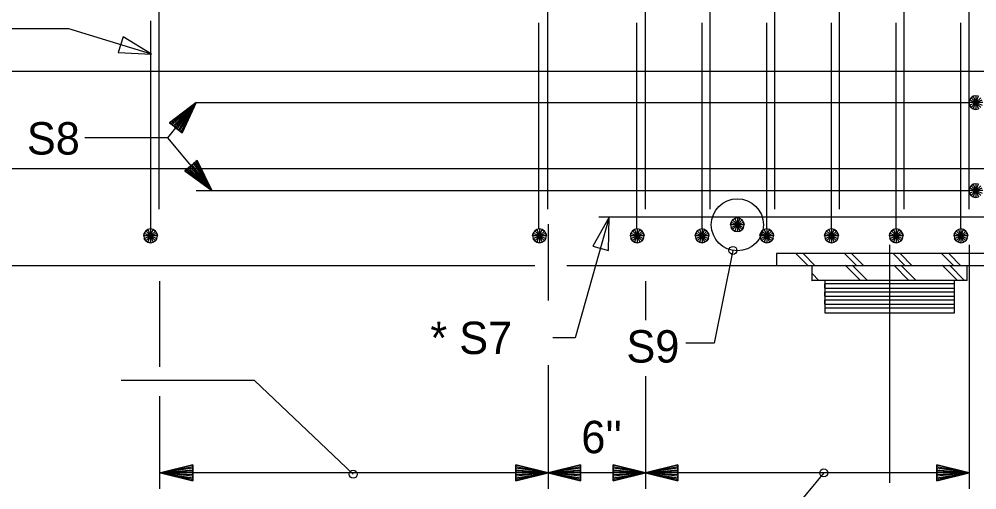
# Model space of a CAD drawing. Extents: x -22.6 to 41.6, y -1.6 to 24.3.
# Drawn here: x 16.962 to 20.66, y 2.65 to 4.467 of the extents above; entities that cross this region are included whole.
import ezdxf

# ---------------------------------------------------------------- set-up
doc = ezdxf.new("R2010")
doc.units = 0
for name, color, linetype in [('Arrowhead Terminators', 7, 'Continuous'), ('Dimension Lines', 7, 'Continuous'), ('Miscellaneous Lines', 7, 'Continuous'), ('Rebar Lines', 7, 'Continuous'), ('Structural Steel Lines', 7, 'Continuous'), ('Sup Concrete Girder Lines', 7, 'Continuous'), ('Text', 7, 'Continuous')]:
    doc.layers.add(name, color=color, linetype=linetype)

msp = doc.modelspace()

# ---------------------------------------------------------------- linework, layer by layer
at = {"layer": 'Arrowhead Terminators'}
msp.add_lwpolyline([(19.2411, 3.7025), (19.1771, 3.5907), (19.2373, 3.5737)], close=True, dxfattribs=at)
at = {"layer": 'Dimension Lines'}
for p, q in [((17.5357, 4.0085), (17.6458, 4.1446)), ((19.0053, 3.6752), (19.0053, 3.3807)), ((20.3235, 3.5958), (20.3235, 2.6763)), ((20.6302, 3.5958), (20.6302, 2.6542)), ((17.5046, 3.4559), (17.5046, 3.1251)), ((19.3803, 3.4559), (19.3803, 3.3049)), ((19.0053, 3.1308), (19.0053, 2.6542)), ((19.3803, 3.0889), (19.3803, 2.6542)), ((17.5046, 3.0113), (17.5046, 2.6542)), ((20.6302, 2.7152), (17.5078, 2.7152))]:
    msp.add_line(p, q, dxfattribs=at)
for points in [[(17.4737, 4.3316), (17.1545, 4.4299), (16.4257, 4.4299)], [(17.5672, 4.0474), (17.5721, 4.0435), (17.6458, 4.1446), (17.5769, 4.0396), (17.5818, 4.0357), (17.6458, 4.1446), (17.5867, 4.0317), (17.5915, 4.0278), (17.6458, 4.1446), (17.5429, 4.0671), (17.5478, 4.0632), (17.6458, 4.1446), (17.5527, 4.0592), (17.5575, 4.0553), (17.6458, 4.1446), (17.5624, 4.0513), (17.5915, 4.0278), (17.5429, 4.0671), (17.6458, 4.1446), (17.5915, 4.0278)], [(17.7062, 3.805), (17.5357, 4.0085), (17.216, 4.0085)], [(17.6259, 3.9009), (17.6211, 3.8968), (17.7062, 3.805), (17.6164, 3.8928), (17.6116, 3.8888), (17.7062, 3.805), (17.6068, 3.8848), (17.602, 3.8808), (17.7062, 3.805), (17.6498, 3.9209), (17.645, 3.9169), (17.7062, 3.805), (17.6403, 3.9129), (17.6355, 3.9089), (17.7062, 3.805), (17.6307, 3.9049), (17.602, 3.8808), (17.6498, 3.9209), (17.7062, 3.805), (17.602, 3.8808)], [(19.2411, 3.7025), (19.1098, 3.236), (19.0234, 3.236)], [(19.7184, 3.5739), (19.6457, 3.2156), (19.5371, 3.2156)], [(18.252, 2.7099), (17.8714, 3.0721), (17.3557, 3.0721)], [(17.6328, 2.7152), (17.6328, 2.7215), (17.5078, 2.7152), (17.6328, 2.7277), (17.6328, 2.734), (17.5078, 2.7152), (17.6328, 2.7402), (17.6328, 2.7465), (17.5078, 2.7152), (17.6328, 2.684), (17.6328, 2.6902), (17.5078, 2.7152), (17.6328, 2.6965), (17.6328, 2.7027), (17.5078, 2.7152), (17.6328, 2.709), (17.6328, 2.7465), (17.6328, 2.684), (17.5078, 2.7152), (17.6328, 2.7465)], [(18.8803, 2.7152), (18.8803, 2.709), (19.0053, 2.7152), (18.8803, 2.7027), (18.8803, 2.6965), (19.0053, 2.7152), (18.8803, 2.6902), (18.8803, 2.684), (19.0053, 2.7152), (18.8803, 2.7465), (18.8803, 2.7402), (19.0053, 2.7152), (18.8803, 2.734), (18.8803, 2.7277), (19.0053, 2.7152), (18.8803, 2.7215), (18.8803, 2.684), (18.8803, 2.7465), (19.0053, 2.7152), (18.8803, 2.684)], [(19.1303, 2.7152), (19.1303, 2.7215), (19.0053, 2.7152), (19.1303, 2.7277), (19.1303, 2.734), (19.0053, 2.7152), (19.1303, 2.7402), (19.1303, 2.7465), (19.0053, 2.7152), (19.1303, 2.684), (19.1303, 2.6902), (19.0053, 2.7152), (19.1303, 2.6965), (19.1303, 2.7027), (19.0053, 2.7152), (19.1303, 2.709), (19.1303, 2.7465), (19.1303, 2.684), (19.0053, 2.7152), (19.1303, 2.7465)], [(19.2553, 2.7152), (19.2553, 2.709), (19.3803, 2.7152), (19.2553, 2.7027), (19.2553, 2.6965), (19.3803, 2.7152), (19.2553, 2.6902), (19.2553, 2.684), (19.3803, 2.7152), (19.2553, 2.7465), (19.2553, 2.7402), (19.3803, 2.7152), (19.2553, 2.734), (19.2553, 2.7277), (19.3803, 2.7152), (19.2553, 2.7215), (19.2553, 2.684), (19.2553, 2.7465), (19.3803, 2.7152), (19.2553, 2.684)], [(19.5053, 2.7152), (19.5053, 2.7215), (19.3803, 2.7152), (19.5053, 2.7277), (19.5053, 2.734), (19.3803, 2.7152), (19.5053, 2.7402), (19.5053, 2.7465), (19.3803, 2.7152), (19.5053, 2.684), (19.5053, 2.6902), (19.3803, 2.7152), (19.5053, 2.6965), (19.5053, 2.7027), (19.3803, 2.7152), (19.5053, 2.709), (19.5053, 2.7465), (19.5053, 2.684), (19.3803, 2.7152), (19.5053, 2.7465)], [(20.5052, 2.7152), (20.5052, 2.709), (20.6302, 2.7152), (20.5052, 2.7027), (20.5052, 2.6965), (20.6302, 2.7152), (20.5052, 2.6902), (20.5052, 2.684), (20.6302, 2.7152), (20.5052, 2.7465), (20.5052, 2.7402), (20.6302, 2.7152), (20.5052, 2.734), (20.5052, 2.7277), (20.6302, 2.7152), (20.5052, 2.7215), (20.5052, 2.684), (20.5052, 2.7465), (20.6302, 2.7152), (20.5052, 2.684)], [(20.0693, 2.7152), (19.8647, 2.4688), (19.3194, 2.4688)]]:
    msp.add_lwpolyline(points, dxfattribs=at)
msp.add_lwpolyline([(17.4737, 4.3316), (17.3635, 4.3983), (17.3451, 4.3385)], close=True, dxfattribs=at)
for centre, radius in [((19.7354, 3.673), 0.1006), ((19.7184, 3.5739), 0.0154), ((18.252, 2.7099), 0.0154), ((20.0693, 2.7152), 0.0154)]:
    msp.add_circle(centre, radius, dxfattribs=at)
at = {"layer": 'Miscellaneous Lines'}
for points in [[(20.5723, 3.4444), (20.0723, 3.4444), (20.0723, 3.4288), (20.5723, 3.4288), (20.5723, 3.4132), (20.0723, 3.4132), (20.0723, 3.3976), (20.5723, 3.3976), (20.5723, 3.382), (20.0723, 3.382), (20.0723, 3.3663), (20.5723, 3.3663), (20.5723, 3.3508), (20.0723, 3.3508)], [(20.3235, 3.4577), (20.0736, 3.4577), (20.0736, 3.3327), (20.3235, 3.3327), (20.5735, 3.3327), (20.5735, 3.4577), (20.3235, 3.4577)]]:
    msp.add_lwpolyline(points, dxfattribs=at)
at = {"layer": 'Rebar Lines'}
for p, q in [((17.5025, 3.7338), (17.5025, 6.1713)), ((19.0031, 3.7338), (19.0031, 6.1713)), ((19.3803, 3.7338), (19.3803, 6.1713)), ((19.6303, 3.7338), (19.6303, 6.1713)), ((19.8803, 3.7338), (19.8803, 6.1713)), ((20.1303, 3.7338), (20.1303, 6.1713)), ((20.3802, 3.7338), (20.3802, 6.1713)), ((20.6302, 3.7338), (20.6302, 6.1713)), ((17.471, 3.6477), (17.471, 4.4603)), ((18.9693, 3.6567), (18.9693, 4.4525)), ((19.3469, 3.6567), (19.3469, 4.4525)), ((19.599, 3.6567), (19.599, 4.4525)), ((19.849, 3.6567), (19.849, 4.4525)), ((20.099, 3.6567), (20.099, 4.4525)), ((20.349, 3.6567), (20.349, 4.4525)), ((20.5989, 3.6567), (20.5989, 4.4525)), ((17.6458, 4.1446), (20.6302, 4.1446)), ((17.6458, 3.805), (20.6302, 3.805)), ((21.2682, 3.7025), (19.2005, 3.7025))]:
    msp.add_line(p, q, dxfattribs=at)
for points in [[(20.6566, 4.171), (20.6465, 4.169), (20.6379, 4.1633), (20.6322, 4.1547), (20.6302, 4.1446), (20.6322, 4.1345), (20.6379, 4.1259), (20.6465, 4.1202), (20.6566, 4.1182), (20.6667, 4.1202)], [(20.6668, 4.169), (20.6566, 4.171), (20.6566, 4.1446), (20.6566, 4.1182), (20.6465, 4.1202), (20.6566, 4.1446), (20.6379, 4.1259), (20.6322, 4.1345), (20.6566, 4.1446), (20.6302, 4.1446), (20.6322, 4.1547), (20.6566, 4.1446), (20.6379, 4.1633), (20.6465, 4.169), (20.6566, 4.1446), (20.6668, 4.169)], [(20.6753, 4.1633), (20.6566, 4.1446), (20.681, 4.1547)], [(20.683, 4.1446), (20.6566, 4.1446), (20.681, 4.1345)], [(20.6753, 4.1259), (20.6566, 4.1446), (20.6667, 4.1202)], [(20.6566, 3.8314), (20.6465, 3.8295), (20.6379, 3.8237), (20.6322, 3.8151), (20.6302, 3.805), (20.6322, 3.7949), (20.6379, 3.7863), (20.6465, 3.7807), (20.6566, 3.7786), (20.6667, 3.7807)], [(20.6668, 3.8295), (20.6566, 3.8314), (20.6566, 3.805), (20.6566, 3.7786), (20.6465, 3.7807), (20.6566, 3.805), (20.6379, 3.7863), (20.6322, 3.7949), (20.6566, 3.805), (20.6302, 3.805), (20.6322, 3.8151), (20.6566, 3.805), (20.6379, 3.8237), (20.6465, 3.8295), (20.6566, 3.805), (20.6668, 3.8295)], [(20.6753, 3.8237), (20.6566, 3.805), (20.681, 3.8151)], [(20.683, 3.805), (20.6566, 3.805), (20.681, 3.7949)], [(20.6753, 3.7863), (20.6566, 3.805), (20.6667, 3.7807)], [(19.7354, 3.6994), (19.7254, 3.6974), (19.7168, 3.6917), (19.711, 3.6831), (19.709, 3.673), (19.711, 3.6629), (19.7168, 3.6543), (19.7253, 3.6486), (19.7354, 3.6466), (19.7455, 3.6486), (19.7541, 3.6543), (19.7598, 3.6629), (19.7619, 3.673), (19.7598, 3.6831), (19.7542, 3.6916), (19.7456, 3.6974), (19.7354, 3.6994), (19.7354, 3.673), (19.7354, 3.6466), (19.7253, 3.6486), (19.7354, 3.673), (19.7168, 3.6543), (19.711, 3.6629), (19.7354, 3.673), (19.709, 3.673), (19.711, 3.6831), (19.7354, 3.673), (19.7168, 3.6917), (19.7254, 3.6974), (19.7354, 3.673), (19.7456, 3.6974), (19.7542, 3.6916), (19.7354, 3.673), (19.7598, 3.6831), (19.7619, 3.673), (19.7354, 3.673), (19.7598, 3.6629), (19.7541, 3.6543), (19.7354, 3.673), (19.7455, 3.6486)], [(17.4696, 3.6567), (17.4596, 3.6547), (17.451, 3.649), (17.4453, 3.6404), (17.4432, 3.6303), (17.4453, 3.6202), (17.451, 3.6116), (17.4595, 3.6059), (17.4696, 3.6039), (17.4797, 3.6059), (17.4883, 3.6116), (17.4941, 3.6202), (17.4961, 3.6303), (17.4941, 3.6404), (17.4884, 3.6489), (17.4798, 3.6547), (17.4696, 3.6567), (17.4696, 3.6303), (17.4696, 3.6039), (17.4595, 3.6059), (17.4696, 3.6303), (17.451, 3.6116), (17.4453, 3.6202), (17.4696, 3.6303), (17.4432, 3.6303), (17.4453, 3.6404), (17.4696, 3.6303), (17.451, 3.649), (17.4596, 3.6547), (17.4696, 3.6303), (17.4798, 3.6547), (17.4884, 3.6489), (17.4696, 3.6303), (17.4941, 3.6404), (17.4961, 3.6303), (17.4696, 3.6303), (17.4941, 3.6202), (17.4883, 3.6116), (17.4696, 3.6303), (17.4797, 3.6059)], [(18.9715, 3.6567), (18.9614, 3.6547), (18.9528, 3.649), (18.9471, 3.6404), (18.945, 3.6303), (18.9471, 3.6202), (18.9528, 3.6116), (18.9614, 3.6059), (18.9715, 3.6039), (18.9816, 3.6059), (18.9902, 3.6116), (18.9959, 3.6202), (18.9979, 3.6303), (18.9959, 3.6404), (18.9902, 3.6489), (18.9816, 3.6547), (18.9715, 3.6567), (18.9715, 3.6303), (18.9715, 3.6039), (18.9614, 3.6059), (18.9715, 3.6303), (18.9528, 3.6116), (18.9471, 3.6202), (18.9715, 3.6303), (18.945, 3.6303), (18.9471, 3.6404), (18.9715, 3.6303), (18.9528, 3.649), (18.9614, 3.6547), (18.9715, 3.6303), (18.9816, 3.6547), (18.9902, 3.6489), (18.9715, 3.6303), (18.9959, 3.6404), (18.9979, 3.6303), (18.9715, 3.6303), (18.9959, 3.6202), (18.9902, 3.6116), (18.9715, 3.6303), (18.9816, 3.6059)], [(19.3487, 3.6567), (19.3387, 3.6547), (19.3301, 3.649), (19.3244, 3.6404), (19.3223, 3.6303), (19.3244, 3.6202), (19.3301, 3.6116), (19.3386, 3.6059), (19.3487, 3.6039), (19.3589, 3.6059), (19.3674, 3.6116), (19.3732, 3.6202), (19.3752, 3.6303), (19.3732, 3.6404), (19.3675, 3.6489), (19.3589, 3.6547), (19.3487, 3.6567), (19.3487, 3.6303), (19.3487, 3.6039), (19.3386, 3.6059), (19.3487, 3.6303), (19.3301, 3.6116), (19.3244, 3.6202), (19.3487, 3.6303), (19.3223, 3.6303), (19.3244, 3.6404), (19.3487, 3.6303), (19.3301, 3.649), (19.3387, 3.6547), (19.3487, 3.6303), (19.3589, 3.6547), (19.3675, 3.6489), (19.3487, 3.6303), (19.3732, 3.6404), (19.3752, 3.6303), (19.3487, 3.6303), (19.3732, 3.6202), (19.3674, 3.6116), (19.3487, 3.6303), (19.3589, 3.6059)], [(19.599, 3.6567), (19.589, 3.6547), (19.5804, 3.649), (19.5746, 3.6404), (19.5726, 3.6303), (19.5746, 3.6202), (19.5804, 3.6116), (19.5889, 3.6059), (19.599, 3.6039), (19.6091, 3.6059), (19.6177, 3.6116), (19.6234, 3.6202), (19.6255, 3.6303), (19.6234, 3.6404), (19.6178, 3.6489), (19.6092, 3.6547), (19.599, 3.6567), (19.599, 3.6303), (19.599, 3.6039), (19.5889, 3.6059), (19.599, 3.6303), (19.5804, 3.6116), (19.5746, 3.6202), (19.599, 3.6303), (19.5726, 3.6303), (19.5746, 3.6404), (19.599, 3.6303), (19.5804, 3.649), (19.589, 3.6547), (19.599, 3.6303), (19.6092, 3.6547), (19.6178, 3.6489), (19.599, 3.6303), (19.6234, 3.6404), (19.6255, 3.6303), (19.599, 3.6303), (19.6234, 3.6202), (19.6177, 3.6116), (19.599, 3.6303), (19.6091, 3.6059)], [(19.849, 3.6567), (19.839, 3.6547), (19.8304, 3.649), (19.8246, 3.6404), (19.8226, 3.6303), (19.8246, 3.6202), (19.8304, 3.6116), (19.8389, 3.6059), (19.849, 3.6039), (19.8591, 3.6059), (19.8677, 3.6116), (19.8734, 3.6201), (19.8755, 3.6303), (19.8734, 3.6404), (19.8678, 3.6489), (19.8592, 3.6547), (19.849, 3.6567), (19.849, 3.6303), (19.849, 3.6039), (19.8389, 3.6059), (19.849, 3.6303), (19.8304, 3.6116), (19.8246, 3.6202), (19.849, 3.6303), (19.8226, 3.6303), (19.8246, 3.6404), (19.849, 3.6303), (19.8304, 3.649), (19.839, 3.6547), (19.849, 3.6303), (19.8592, 3.6547), (19.8678, 3.6489), (19.849, 3.6303), (19.8734, 3.6404), (19.8755, 3.6303), (19.849, 3.6303), (19.8734, 3.6201), (19.8677, 3.6116), (19.849, 3.6303), (19.8591, 3.6059)], [(20.099, 3.6567), (20.0889, 3.6547), (20.0803, 3.649), (20.0746, 3.6404), (20.0726, 3.6303), (20.0746, 3.6202), (20.0803, 3.6116), (20.0889, 3.6059), (20.099, 3.6039), (20.1091, 3.6059), (20.1177, 3.6116), (20.1234, 3.6201), (20.1254, 3.6303), (20.1234, 3.6404), (20.1177, 3.6489), (20.1092, 3.6547), (20.099, 3.6567), (20.099, 3.6303), (20.099, 3.6039), (20.0889, 3.6059), (20.099, 3.6303), (20.0803, 3.6116), (20.0746, 3.6202), (20.099, 3.6303), (20.0726, 3.6303), (20.0746, 3.6404), (20.099, 3.6303), (20.0803, 3.649), (20.0889, 3.6547), (20.099, 3.6303), (20.1092, 3.6547), (20.1177, 3.6489), (20.099, 3.6303), (20.1234, 3.6404), (20.1254, 3.6303), (20.099, 3.6303), (20.1234, 3.6201), (20.1177, 3.6116), (20.099, 3.6303), (20.1091, 3.6059)], [(20.349, 3.6567), (20.3389, 3.6547), (20.3303, 3.649), (20.3245, 3.6404), (20.3225, 3.6303), (20.3245, 3.6202), (20.3303, 3.6116), (20.3389, 3.6059), (20.349, 3.6039), (20.359, 3.6059), (20.3676, 3.6116), (20.3734, 3.6202), (20.3754, 3.6303), (20.3734, 3.6404), (20.3677, 3.6489), (20.3591, 3.6547), (20.349, 3.6567), (20.349, 3.6303), (20.349, 3.6039), (20.3389, 3.6059), (20.349, 3.6303), (20.3303, 3.6116), (20.3245, 3.6202), (20.349, 3.6303), (20.3225, 3.6303), (20.3245, 3.6404), (20.349, 3.6303), (20.3303, 3.649), (20.3389, 3.6547), (20.349, 3.6303), (20.3591, 3.6547), (20.3677, 3.6489), (20.349, 3.6303), (20.3734, 3.6404), (20.3754, 3.6303), (20.349, 3.6303), (20.3734, 3.6202), (20.3676, 3.6116), (20.349, 3.6303), (20.359, 3.6059)], [(20.5989, 3.6567), (20.5889, 3.6547), (20.5803, 3.649), (20.5745, 3.6404), (20.5725, 3.6303), (20.5745, 3.6202), (20.5803, 3.6116), (20.5888, 3.6059), (20.5989, 3.6039), (20.609, 3.6059), (20.6176, 3.6116), (20.6233, 3.6202), (20.6254, 3.6303), (20.6233, 3.6404), (20.6176, 3.6489), (20.6091, 3.6547), (20.5989, 3.6567), (20.5989, 3.6303), (20.5989, 3.6039), (20.5888, 3.6059), (20.5989, 3.6303), (20.5803, 3.6116), (20.5745, 3.6202), (20.5989, 3.6303), (20.5725, 3.6303), (20.5745, 3.6404), (20.5989, 3.6303), (20.5803, 3.649), (20.5889, 3.6547), (20.5989, 3.6303), (20.6091, 3.6547), (20.6176, 3.6489), (20.5989, 3.6303), (20.6233, 3.6404), (20.6254, 3.6303), (20.5989, 3.6303), (20.6233, 3.6202), (20.6176, 3.6116), (20.5989, 3.6303), (20.609, 3.6059)]]:
    msp.add_lwpolyline(points, dxfattribs=at)
at = {"layer": 'Structural Steel Lines'}
for p, q in [((20.0241, 3.4577), (20.0241, 3.5169)), ((20.623, 3.4577), (20.623, 3.5169))]:
    msp.add_line(p, q, dxfattribs=at)
for points in [[(20.8236, 3.5619), (19.8861, 3.5619), (19.8861, 3.515)], [(20.7392, 3.5619), (20.7861, 3.515), (20.7587, 3.515), (20.7118, 3.5619), (20.5517, 3.5619), (20.5986, 3.515), (20.5712, 3.515), (20.5243, 3.5619), (20.3642, 3.5619), (20.4111, 3.515), (20.3837, 3.515), (20.3368, 3.5619), (20.1767, 3.5619), (20.2236, 3.515), (20.1962, 3.515), (20.1493, 3.5619), (19.9892, 3.5619), (20.0361, 3.515), (20.0087, 3.515), (19.9618, 3.5619), (19.8861, 3.5619)], [(20.1792, 3.5169), (20.2378, 3.4582), (20.2104, 3.4582), (20.1518, 3.5169)], [(20.3667, 3.5169), (20.4253, 3.4582), (20.3979, 3.4582), (20.3393, 3.5169)], [(20.5542, 3.5169), (20.6128, 3.4582), (20.5854, 3.4582), (20.5268, 3.5169)], [(20.0241, 3.4844), (20.0503, 3.4582), (20.0229, 3.4582), (20.0241, 3.457)], [(20.623, 3.4577), (20.0241, 3.4577)]]:
    msp.add_lwpolyline(points, dxfattribs=at)
at = {"layer": 'Sup Concrete Girder Lines'}
for p, q in [((20.8236, 4.265), (12.7423, 4.265)), ((7.3267, 3.89), (17.5738, 3.89)), ((18.9529, 3.515), (3.9298, 3.515)), ((20.8236, 3.515), (19.0773, 3.515))]:
    msp.add_line(p, q, dxfattribs=at)
for points in [[(17.712, 3.89), (20.8236, 3.89), (20.8236, 4.265), (20.6747, 4.265)], [(17.278, 3.89), (20.8236, 3.89), (20.8236, 3.515), (20.8004, 3.515)]]:
    msp.add_lwpolyline(points, dxfattribs=at)

# ---------------------------------------------------------------- texts
at = {"layer": 'Text'}
for s, p in [('S8', (16.992, 3.9441)), ('* S7', (18.55, 3.174)), ('S9', (19.3071, 3.1411)), ("6''", (19.1329, 2.7913))]:
    msp.add_text(s, height=0.125, dxfattribs=at).set_placement(p)

doc.saveas('drawing.dxf')
